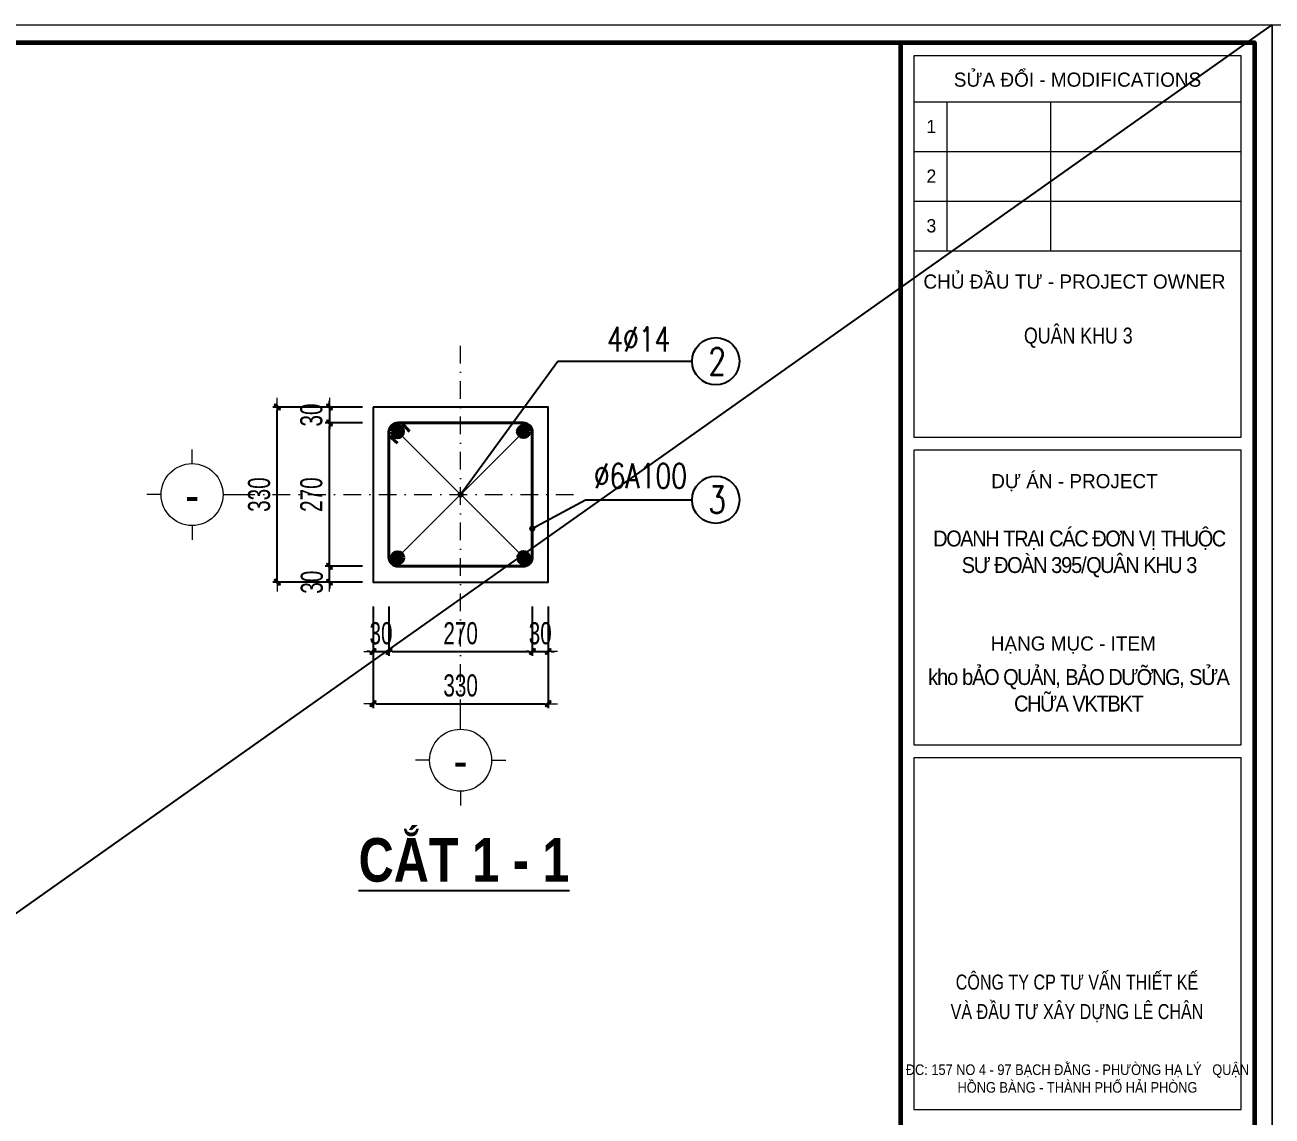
# Model space of a CAD drawing. Header units: millimetres. Extents: x -211129 to 461116, y -574633 to 115.
# Drawn here: x -64461 to -57409, y -537860 to -531691 of the extents above; entities that cross this region are included whole.
import ezdxf
from ezdxf.enums import TextEntityAlignment as Align

# ---------------------------------------------------------------- set-up
doc = ezdxf.new("R2010")
doc.units = ezdxf.units.MM
doc.header["$MEASUREMENT"] = 0
doc.header["$PDMODE"] = 32
doc.linetypes.add('DASHDOT', pattern=[1, 0.5, -0.25, 0, -0.25])
doc.layers.get('Defpoints').update_dxf_attribs({"color": 1})
for name, color, linetype, lineweight in [('08. Net Text', 3, 'Continuous', 13), ('Khungten_LCDI', 7, 'Continuous', 5), ('LC Dim', 8, 'Continuous', 18), ('LC ISO', 153, 'Continuous', 13), ('LC Net dam2', 6, 'Continuous', 40), ('LC Net dam3', 1, 'Continuous', 60), ('LC Net manh', 133, 'Continuous', 5), ('LC Net thay', 63, 'Continuous', 25), ('LC Net truc', 79, 'DASHDOT', 13), ('LC Text1', 3, 'Continuous', 20), ('LC Text2', 7, 'Continuous', 25)]:
    doc.layers.add(name, color=color, linetype=linetype, lineweight=lineweight)
doc.layers.add('KCS_Plotter', color=11, linetype='Continuous', plot=False)
doc.styles.add('HOATBIF', font='hoatbif.shx', dxfattribs={"width": 0.7})
doc.styles.add('Khungten', font='VHAVAN.TTF', dxfattribs={"width": 0.9, "height": 5000})
doc.styles.add('LC 1', font='VHAVANB.TTF')
doc.styles.add('LC 3', font='vnsimli.shx', dxfattribs={"width": 0.75})
doc.styles.add('LC3', font='VHARIALB.TTF', dxfattribs={"width": 0.8})
doc.styles.add('Text Khung Ten', font='VHAVAN.TTF')
doc.styles.add('Title', font='VHBLACK.TTF', dxfattribs={"width": 0.8})
doc.dimstyles.new('1-100(1-50)', dxfattribs={"dimscale": 50, "dimtxt": 2.5, "dimasz": 0.35, "dimexe": 0.5, "dimexo": 0, "dimgap": 0.8, "dimtad": 1, "dimdec": 0, "dimzin": 0, "dimdsep": 46, "dimtxsty": 'HOATBIF', "dimblk1": 'DOT', "dimblk2": 'DOT', "dimsah": 1, "dimcen": -1, "dimdle": 1, "dimclrd": 256, "dimclre": 256, "dimclrt": 4, "dimadec": 3, "dimazin": 2, "dimtfac": 0.333333, "dimtdec": 0, "dimtix": 1, "dimtmove": 2, "dimatfit": 3, "dimldrblk": 'DOT', "dimfxl": 1, "dimtvp": 0.833333, "dimtolj": 1, "dimtzin": 0, "dimarcsym": 0})

# ---------------------------------------------------------------- blocks, each defined once
blk = doc.blocks.new('lcdi fix')
at = {"layer": 'Defpoints', "lineweight": 0}
blk.add_lwpolyline([(-1200, -14850), (-1200, 14850), (40800, 14850), (40800, -14850)], close=True, dxfattribs=at)
at = {"layer": 'Khungten_LCDI', "color": 5, "lineweight": 60}
blk.add_line((36600, 14650), (36600, -14650), dxfattribs=at)
at = {"layer": 'Khungten_LCDI', "color": 5, "lineweight": 25}
blk.add_line((40600, -14650), (40600, 14650), dxfattribs=at)
at = {"layer": 'Khungten_LCDI', "color": 9, "lineweight": 15}
for p, q in [((36750, 13981.3), (40450, 13981.3)), ((37122.7, 13981.3), (37122.7, 12296.8)), ((38292.8, 13981.3), (38292.8, 12296.8)), ((36750, 13419.8), (40450, 13419.8)), ((36750, 12858.3), (40450, 12858.3)), ((36750, 12296.8), (40450, 12296.8))]:
    blk.add_line(p, q, dxfattribs=at)
at = {"layer": 'Khungten_LCDI', "color": 5, "lineweight": 60}
blk.add_lwpolyline([(0, -14650), (0, 14650), (40600, 14650), (40600, -14650)], close=True, dxfattribs=at)
at = {"layer": 'Khungten_LCDI', "color": 9, "lineweight": 15}
for points in [[(36750, 10190.4), (40450, 10190.4), (40450, 14500), (36750, 14500)], [(36750, 6711.5), (40450, 6711.5), (40450, 10040.4), (36750, 10040.4)], [(36750, 2587.2), (40450, 2587.2), (40450, 6561.5), (36750, 6561.5)]]:
    blk.add_lwpolyline(points, close=True, dxfattribs=at)
at = {"color": 7, "style": 'Khungten'}
for s, p in [('söa ®æi - modifications', (38600, 14151.5)), ('chñ ®Çu t\xad - project owner', (38565.6, 11868.2)), ('dù ¸n - project', (38565.6, 9611.8)), ('h¹ng môc - item', (38552.5, 7775.6))]:
    blk.add_text(s, height=160, dxfattribs=at).set_placement(p, align=Align.CENTER)
at = {"color": 7, "style": 'Title', "width": 0.8}
for s, p in [('c«ng ty cp t\xad vÊn thiÕt kÕ', (38594.2, 3941.9)), ('vµ ®Çu t\xad x©y dùng lª ch©n', (38594.2, 3608.6))]:
    blk.add_text(s, height=170, dxfattribs=at).set_placement(p, align=Align.CENTER)
at = {"color": 4, "char_height": 180, "attachment_point": 5, "style": 'Khungten'}
for s, insert, width in [('{\\f.VnArialH|b0|i0|c0|p34;\\W0.8;qu©n khu 3}', (38609, 11313), 2315.239), ('{\\f.VnArialH|b0|i0|c0|p34;\\W0.9;\\T0.9;doanh tr¹i c¸c ®¬n vÞ thuéc s\xad ®oµn 395/qu©n khu 3}', (38616.6, 8868.3), 3461.975), ('{\\f.VnArialH|b0|i0|c0|p34;\\T0.9;kho b\\fArial|b0|i0|c0|p34;ẢO QUẢN, BẢO DƯỠNG, SỬA CHỮA VKTBKT}', (38609, 7325.4), 3712.556)]:
    blk.add_mtext(s, dxfattribs=dict(at, insert=insert, width=width))
at = {"color": 7, "insert": (38600, 3096.5), "char_height": 120, "attachment_point": 2, "style": 'Khungten'}
blk.add_mtext_dynamic_manual_height_columns('®c: 157 no 4 - 97 b¹ch ®»ng - ph\xadêng h¹ lý   quËn hång bµng - thµnh phè h¶i phßng ', width=3886.569, gutter_width=25, heights=[0], dxfattribs=at)
at = {"color": 7, "style": 'Khungten', "width": 0.8}
for tag, p in [('REVISION', (39498.8, -10746.3)), ('NGAYHT', (39546.1, -11609.4))]:
    blk.add_attdef(tag, text='', height=200, dxfattribs=at).set_placement(p, align=Align.CENTER)
at = {"layer": '08. Net Text', "color": 7, "style": 'Text Khung Ten'}
blk.add_text('1', height=150, dxfattribs=at).set_placement((36891.7, 13626.8))
at = {"layer": '08. Net Text', "color": 7, "ltscale": 2, "style": 'Text Khung Ten'}
for s, p in [('2', (36891.7, 13065.3)), ('3', (36891.7, 12503.8))]:
    blk.add_text(s, height=150, dxfattribs=at).set_placement(p)
at = {"layer": 'LC Text1', "color": 3, "style": 'LC 1', "width": 1.834006}
for tag, p, p2 in [('TENBANVE1', (36912.7, -8885.8), (40339.1, -8885.8)), ('TENBANVE2', (36912.7, -9562.5), (40339.1, -9562.5))]:
    blk.add_attdef(tag, text='', height=250, dxfattribs=at).set_placement(p, p2, align=Align.FIT)
at = {"layer": 'LC Text1', "style": 'Title', "width": 0.7}
blk.add_attdef('SOBANVE', text='', height=250, dxfattribs=at).set_placement((39562, -13896.2), align=Align.CENTER)
blk = doc.blocks.new('theptron1')
at = {"layer": 'LC Net dam3'}
for p, q in [((-0.5, 0), (0.5, 0)), ((-0.35, 0.35), (0.35, -0.35)), ((0.35, 0.35), (-0.35, -0.35)), ((0, 0.5), (0, -0.5))]:
    blk.add_line(p, q, dxfattribs=at)
blk.add_circle((0, 0), 0.5, dxfattribs=at)
blk = doc.blocks.new('DOT')
at = {"layer": 'LC Dim'}
blk.add_line((-3, 0), (3, 0), dxfattribs=at)
at = {"layer": 'LC Dim', "color": 4}
blk.add_line((-1, -1), (1, 1), dxfattribs=at)
blk.add_lwpolyline([(0.5, 1), (-1, -0.5), (-0.5, -1), (1, 0.5)], close=True, dxfattribs=at)
blk = doc.blocks.new('*D753')
at = {"layer": 'Defpoints', "color": 0, "ltscale": 2, "transparency": 16777216}
for p in [(-62492.3, -534980.1), (-62402.3, -534980.1), (-62402.3, -535233.6)]:
    blk.add_point(p, dxfattribs=at)
at = {"layer": 'LC Dim', "lineweight": -2, "ltscale": 2, "transparency": 16777216}
for p, q in [((-62492.3, -534980.1), (-62492.3, -535258.6)), ((-62402.3, -534980.1), (-62402.3, -535258.6)), ((-62509.8, -535233.6), (-62527.3, -535233.6)), ((-62492.3, -535233.6), (-62402.3, -535233.6)), ((-62384.8, -535233.6), (-62367.3, -535233.6))]:
    blk.add_line(p, q, dxfattribs=at)
at = {"layer": 'LC Dim', "lineweight": -2, "ltscale": 2, "transparency": 16777216, "xscale": 17.5, "yscale": 17.5, "zscale": 17.5}
blk.add_blockref('DOT', (-62492.3, -535233.6), dxfattribs=at)
at = {"layer": 'LC Dim', "lineweight": -2, "ltscale": 2, "transparency": 16777216, "xscale": 17.5, "yscale": 17.5, "zscale": 17.5, "rotation": 180}
blk.add_blockref('DOT', (-62402.3, -535233.6), dxfattribs=at)
at = {"layer": 'LC Dim', "color": 4, "ltscale": 2, "transparency": 16777216, "insert": (-62447.3, -535131.1), "char_height": 125, "attachment_point": 5, "style": 'HOATBIF'}
blk.add_mtext('\\A1;30', dxfattribs=at)
blk = doc.blocks.new('_Dot')
at = {"color": 0, "linetype": 'ByBlock', "lineweight": -2}
blk.add_line((-0.5, 0), (-1, 0), dxfattribs=at)
at = {"color": 0, "linetype": 'ByBlock', "const_width": 0.5}
blk.add_lwpolyline([(-0.25, 0, 1), (0.25, 0, 1)], format="xyb", close=True, dxfattribs=at)
blk = doc.blocks.new('*D754')
at = {"layer": 'Defpoints', "color": 0, "ltscale": 2, "transparency": 16777216}
for p in [(-62402.3, -534980.1), (-61592.3, -534980.1), (-61592.3, -535233.6)]:
    blk.add_point(p, dxfattribs=at)
at = {"layer": 'LC Dim', "lineweight": -2, "ltscale": 2, "transparency": 16777216}
for p, q in [((-62402.3, -534980.1), (-62402.3, -535258.6)), ((-61592.3, -534980.1), (-61592.3, -535258.6)), ((-62384.8, -535233.6), (-61609.8, -535233.6))]:
    blk.add_line(p, q, dxfattribs=at)
at = {"layer": 'LC Dim', "lineweight": -2, "ltscale": 2, "transparency": 16777216, "xscale": 17.5, "yscale": 17.5, "zscale": 17.5, "rotation": 180}
blk.add_blockref('DOT', (-62402.3, -535233.6), dxfattribs=at)
at = {"layer": 'LC Dim', "lineweight": -2, "ltscale": 2, "transparency": 16777216, "xscale": 17.5, "yscale": 17.5, "zscale": 17.5}
blk.add_blockref('DOT', (-61592.3, -535233.6), dxfattribs=at)
at = {"layer": 'LC Dim', "color": 4, "ltscale": 2, "transparency": 16777216, "insert": (-61997.3, -535131.1), "char_height": 125, "attachment_point": 5, "style": 'HOATBIF'}
blk.add_mtext('\\A1;270', dxfattribs=at)
blk = doc.blocks.new('*D755')
at = {"layer": 'Defpoints', "color": 0, "ltscale": 2, "transparency": 16777216}
for p in [(-61592.3, -534980.1), (-61502.3, -534980.1), (-61502.3, -535233.6)]:
    blk.add_point(p, dxfattribs=at)
at = {"layer": 'LC Dim', "lineweight": -2, "ltscale": 2, "transparency": 16777216}
for p, q in [((-61592.3, -534980.1), (-61592.3, -535258.6)), ((-61502.3, -534980.1), (-61502.3, -535258.6)), ((-61609.8, -535233.6), (-61627.3, -535233.6)), ((-61592.3, -535233.6), (-61502.3, -535233.6)), ((-61484.8, -535233.6), (-61467.3, -535233.6))]:
    blk.add_line(p, q, dxfattribs=at)
at = {"layer": 'LC Dim', "lineweight": -2, "ltscale": 2, "transparency": 16777216, "xscale": 17.5, "yscale": 17.5, "zscale": 17.5}
blk.add_blockref('DOT', (-61592.3, -535233.6), dxfattribs=at)
at = {"layer": 'LC Dim', "lineweight": -2, "ltscale": 2, "transparency": 16777216, "xscale": 17.5, "yscale": 17.5, "zscale": 17.5, "rotation": 180}
blk.add_blockref('DOT', (-61502.3, -535233.6), dxfattribs=at)
at = {"layer": 'LC Dim', "color": 4, "ltscale": 2, "transparency": 16777216, "insert": (-61547.3, -535131.1), "char_height": 125, "attachment_point": 5, "style": 'HOATBIF'}
blk.add_mtext('\\A1;30', dxfattribs=at)
blk = doc.blocks.new('*D756')
at = {"layer": 'Defpoints', "color": 0, "ltscale": 2, "transparency": 16777216}
for p in [(-62492.3, -534980.1), (-61502.3, -534980.1), (-61502.3, -535528.8)]:
    blk.add_point(p, dxfattribs=at)
at = {"layer": 'LC Dim', "lineweight": -2, "ltscale": 2, "transparency": 16777216}
for p, q in [((-62492.3, -534980.1), (-62492.3, -535553.8)), ((-61502.3, -534980.1), (-61502.3, -535553.8)), ((-62474.8, -535528.8), (-61519.8, -535528.8))]:
    blk.add_line(p, q, dxfattribs=at)
at = {"layer": 'LC Dim', "lineweight": -2, "ltscale": 2, "transparency": 16777216, "xscale": 17.5, "yscale": 17.5, "zscale": 17.5, "rotation": 180}
blk.add_blockref('DOT', (-62492.3, -535528.8), dxfattribs=at)
at = {"layer": 'LC Dim', "lineweight": -2, "ltscale": 2, "transparency": 16777216, "xscale": 17.5, "yscale": 17.5, "zscale": 17.5}
blk.add_blockref('DOT', (-61502.3, -535528.8), dxfattribs=at)
at = {"layer": 'LC Dim', "color": 4, "ltscale": 2, "transparency": 16777216, "insert": (-61997.3, -535426.3), "char_height": 125, "attachment_point": 5, "style": 'HOATBIF'}
blk.add_mtext('\\A1;330', dxfattribs=at)
blk = doc.blocks.new('*D757')
at = {"layer": 'Defpoints', "color": 0, "ltscale": 2, "transparency": 16777216}
for p in [(-62738.5, -534751.6), (-62552.6, -534751.6), (-62552.6, -534841.6)]:
    blk.add_point(p, dxfattribs=at)
at = {"layer": 'LC Dim', "lineweight": -2, "ltscale": 2, "transparency": 16777216}
for p, q in [((-62552.6, -534751.6), (-62763.5, -534751.6)), ((-62738.5, -534734.1), (-62738.5, -534716.6)), ((-62738.5, -534841.6), (-62738.5, -534751.6)), ((-62552.6, -534841.6), (-62763.5, -534841.6)), ((-62738.5, -534859.1), (-62738.5, -534876.6))]:
    blk.add_line(p, q, dxfattribs=at)
at = {"layer": 'LC Dim', "lineweight": -2, "ltscale": 2, "transparency": 16777216, "xscale": 17.5, "yscale": 17.5, "zscale": 17.5}
for p, rotation in [((-62738.5, -534751.6), 270), ((-62738.5, -534841.6), 90)]:
    blk.add_blockref('DOT', p, dxfattribs=dict(at, rotation=rotation))
at = {"layer": 'LC Dim', "color": 4, "ltscale": 2, "transparency": 16777216, "insert": (-62838, -534841.6), "char_height": 125, "attachment_point": 5, "rotation": 90, "style": 'HOATBIF'}
blk.add_mtext('\\A1;30', dxfattribs=at)
blk = doc.blocks.new('*D758')
at = {"layer": 'Defpoints', "color": 0, "ltscale": 2, "transparency": 16777216}
for p in [(-62738.5, -533941.6), (-62552.6, -533941.6), (-62552.6, -534751.6)]:
    blk.add_point(p, dxfattribs=at)
at = {"layer": 'LC Dim', "lineweight": -2, "ltscale": 2, "transparency": 16777216}
for p, q in [((-62552.6, -533941.6), (-62763.5, -533941.6)), ((-62738.5, -534734.1), (-62738.5, -533959.1)), ((-62552.6, -534751.6), (-62763.5, -534751.6))]:
    blk.add_line(p, q, dxfattribs=at)
at = {"layer": 'LC Dim', "lineweight": -2, "ltscale": 2, "transparency": 16777216, "xscale": 17.5, "yscale": 17.5, "zscale": 17.5}
for p, rotation in [((-62738.5, -533941.6), 90), ((-62738.5, -534751.6), 270)]:
    blk.add_blockref('DOT', p, dxfattribs=dict(at, rotation=rotation))
at = {"layer": 'LC Dim', "color": 4, "ltscale": 2, "transparency": 16777216, "insert": (-62841, -534346.6), "char_height": 125, "attachment_point": 5, "rotation": 90, "style": 'HOATBIF'}
blk.add_mtext('\\A1;270', dxfattribs=at)
blk = doc.blocks.new('*D759')
at = {"layer": 'Defpoints', "color": 0, "ltscale": 2, "transparency": 16777216}
for p in [(-63033.7, -533851.6), (-62552.6, -533851.6), (-62552.6, -534841.6)]:
    blk.add_point(p, dxfattribs=at)
at = {"layer": 'LC Dim', "lineweight": -2, "ltscale": 2, "transparency": 16777216}
for p, q in [((-62552.6, -533851.6), (-63058.7, -533851.6)), ((-63033.7, -534824.1), (-63033.7, -533869.1)), ((-62552.6, -534841.6), (-63058.7, -534841.6))]:
    blk.add_line(p, q, dxfattribs=at)
at = {"layer": 'LC Dim', "lineweight": -2, "ltscale": 2, "transparency": 16777216, "xscale": 17.5, "yscale": 17.5, "zscale": 17.5}
for p, rotation in [((-63033.7, -533851.6), 90), ((-63033.7, -534841.6), 270)]:
    blk.add_blockref('DOT', p, dxfattribs=dict(at, rotation=rotation))
at = {"layer": 'LC Dim', "color": 4, "ltscale": 2, "transparency": 16777216, "insert": (-63136.2, -534346.6), "char_height": 125, "attachment_point": 5, "rotation": 90, "style": 'HOATBIF'}
blk.add_mtext('\\A1;330', dxfattribs=at)
blk = doc.blocks.new('TTRUC')
at = {"layer": 'LC ISO'}
for p, q in [((0, 6.95), (0, 10.13)), ((-6.95, 0), (-10.13, 0)), ((6.95, 0), (10.13, 0)), ((0, -6.95), (0, -10.13))]:
    blk.add_line(p, q, dxfattribs=at)
at = {"layer": 'LC Net manh'}
blk.add_circle((0, 0), 6.95, dxfattribs=at)
blk = doc.blocks.new('TIEUDE1')
at = {"layer": 'LC Text2', "color": 7, "style": 'LC 1'}
blk.add_attdef('TIªU§Ò', text='', height=5, dxfattribs=at).set_placement((0, 0), align=Align.BOTTOM_CENTER)
blk.add_attdef('TL', text='', height=3, dxfattribs=at).set_placement((0, -2), align=Align.TOP_CENTER)
blk = doc.blocks.new('*D810')
at = {"layer": 'Defpoints', "color": 0, "ltscale": 2, "transparency": 16777216}
for p in [(-62552.6, -533851.6), (-62738.5, -533941.6), (-62552.6, -533941.6)]:
    blk.add_point(p, dxfattribs=at)
at = {"layer": 'LC Dim', "lineweight": -2, "ltscale": 2, "transparency": 16777216}
for p, q in [((-62738.5, -533834.1), (-62738.5, -533816.6)), ((-62552.6, -533851.6), (-62763.5, -533851.6)), ((-62738.5, -533851.6), (-62738.5, -533941.6)), ((-62552.6, -533941.6), (-62763.5, -533941.6)), ((-62738.5, -533959.1), (-62738.5, -533976.6))]:
    blk.add_line(p, q, dxfattribs=at)
at = {"layer": 'LC Dim', "lineweight": -2, "ltscale": 2, "transparency": 16777216, "xscale": 17.5, "yscale": 17.5, "zscale": 17.5}
for p, rotation in [((-62738.5, -533851.6), 270), ((-62738.5, -533941.6), 90)]:
    blk.add_blockref('DOT', p, dxfattribs=dict(at, rotation=rotation))
at = {"layer": 'LC Dim', "color": 4, "ltscale": 2, "transparency": 16777216, "insert": (-62841, -533896.6), "char_height": 125, "attachment_point": 5, "rotation": 90, "style": 'HOATBIF'}
blk.add_mtext('\\A1;30', dxfattribs=at)

msp = doc.modelspace()

# ---------------------------------------------------------------- linework, layer by layer
at = {"layer": 'KCS_Plotter', "ltscale": 250}
msp.add_line((-78409.4, -546541.2), (-57409.4, -531691.2), dxfattribs=at)
at = {"layer": 'LC Dim', "ltscale": 2}
for p, q in [((-62353.5, -533989.7), (-61640.4, -534702.7)), ((-61640.4, -533989.7), (-62353.5, -534702.7))]:
    msp.add_line(p, q, dxfattribs=at)
at = {"layer": 'LC Net dam2'}
for p, q in [((-62329.6, -533941.6), (-62286.6, -533989.9)), ((-62402.3, -534012.8), (-62353.3, -534056.6))]:
    msp.add_line(p, q, dxfattribs=at)
msp.add_lwpolyline([(-62402.3, -533992.6), (-62402.3, -534700.6, 0.414214), (-62351.3, -534751.6), (-61643.4, -534751.6, 0.414214), (-61592.3, -534700.6), (-61592.3, -533992.6, 0.414214), (-61643.4, -533941.6), (-62351.3, -533941.6, 0.414214)], format="xyb", close=True, dxfattribs=at)
at = {"layer": 'LC Net thay', "linetype": 'Continuous', "ltscale": 1000}
msp.add_lwpolyline([(-62492.3, -533851.6), (-62492.3, -534841.6), (-61502.3, -534841.6), (-61502.3, -533851.6)], close=True, dxfattribs=at)
at = {"layer": 'LC Net truc', "ltscale": 200}
for p, q in [((-61997.3, -535605.5), (-61997.3, -533502.4)), ((-63260.4, -534346.6), (-61300.1, -534346.6))]:
    msp.add_line(p, q, dxfattribs=at)
at = {"layer": 'LC Text2', "ltscale": 100}
for centre in [(-60554.6, -533592.6), (-60554.6, -534375.9)]:
    msp.add_circle(centre, 133.8, dxfattribs=at)

# ---------------------------------------------------------------- block references
at = {"layer": 'LC Dim', "yscale": 60.00000000069849}
for p, xscale, zscale in [((-62353.5, -533989.7), -60.00000000069849, 60.00000000064909), ((-61641.2, -533989.7), 60.00000000069849, 60.00000000069849)]:
    msp.add_blockref('theptron1', p, dxfattribs=dict(at, xscale=xscale, zscale=zscale))
for p, xscale, zscale, rotation in [((-62353.5, -534703.5), 60.00000000069849, 60.00000000069849, 180.0000000004822), ((-61641.2, -534703.5), -60.00000000069849, 60.00000000064909, 180)]:
    msp.add_blockref('theptron1', p, dxfattribs=dict(at, xscale=xscale, zscale=zscale, rotation=rotation))
at = {"layer": 'LC ISO', "xscale": 25.19610424696835, "yscale": 25.19610424696835, "zscale": 25.19610424696835}
for p in [(-63515.7, -534346.6), (-61997.3, -535848.2)]:
    msp.add_blockref('TTRUC', p, dxfattribs=at)
at = {"layer": 'LC Net thay', "xscale": 0.5000000000000013, "yscale": 0.5000000000000013, "zscale": 0.5000000000000013}
msp.add_blockref('lcdi fix', (-77809.4, -539116.2), dxfattribs=at)
at = {"layer": 'LC Net thay'}
msp.add_blockref('lcdi fix', (-56209.4, -546541.2), dxfattribs=at)
at = {"layer": 'LC Text2'}
ref = msp.add_blockref('TIEUDE1', (-61972, -536608.8), dxfattribs=dict(at, xscale=-50.00000000009664, yscale=50.00000000009664, zscale=50.00000000009664))
ref.add_attrib('TIªU§Ò', '%%Uc¾t 1 - 1', dxfattribs={"color": 7, "height": 246.221, "style": 'LC3', "width": 0.8}).set_placement((-61977.9, -536608.8), align=Align.BOTTOM_CENTER)

# ---------------------------------------------------------------- texts
at = {"layer": 'LC Text1', "ltscale": 0.2, "style": 'LC 1', "width": 0.9}
for p in [(-63515.7, -534507.1), (-61997.3, -536008.7)]:
    msp.add_text('-', height=197.3, dxfattribs=at).set_placement(p, align=Align.BOTTOM_CENTER)
at = {"layer": 'LC Text2', "linetype": 'ByBlock', "style": 'LC 3', "width": 0.75}
for s, p in [('4%%C14', (-61168.9, -533537.1)), ('%%C6A100', (-61243.7, -534310.4))]:
    msp.add_text(s, height=138.89, dxfattribs=at).set_placement(p)
at = {"layer": 'LC Text2', "ltscale": 100, "style": 'LC 3', "width": 0.75}
for s, p in [('2', (-60547, -533592.6)), ('3', (-60547, -534375.9))]:
    msp.add_text(s, height=152.8, dxfattribs=at).set_placement(p, align=Align.MIDDLE_CENTER)

# ---------------------------------------------------------------- dimensions: what is measured, and where the dimension line sits
at = {"layer": 'LC Dim', "ltscale": 2}
for base, p1, p2, picture, middle in [((-63033.7, -533851.6), (-62552.6, -534841.6), (-62552.6, -533851.6), '*D759', (-63136.2, -534346.6)), ((-62738.5, -533941.6), (-62552.6, -533851.6), (-62552.6, -533941.6), '*D810', (-62841, -533896.6)), ((-62738.5, -533941.6), (-62552.6, -534751.6), (-62552.6, -533941.6), '*D758', (-62841, -534346.6))]:
    dim = msp.add_linear_dim(base=base, p1=p1, p2=p2, angle=90, dimstyle='1-100(1-50)', override={"dimlfac": 0.333333}, dxfattribs=at)
    dim.commit()
    dim.dimension.update_dxf_attribs({"geometry": picture, "text_midpoint": middle})
dim = msp.add_linear_dim(base=(-62738.5, -534751.6), p1=(-62552.6, -534841.6), p2=(-62552.6, -534751.6), angle=90, dimstyle='1-100(1-50)', override={"dimlfac": 0.333333}, dxfattribs=at)
dim.commit()
dim.dimension.update_dxf_attribs({"geometry": '*D757', "text_midpoint": (-62838, -534841.6), "dimtype": 160})
for base, p1, p2, picture, middle in [((-62402.3, -535233.6), (-62492.3, -534980.1), (-62402.3, -534980.1), '*D753', (-62447.3, -535131.1)), ((-61502.3, -535528.8), (-62492.3, -534980.1), (-61502.3, -534980.1), '*D756', (-61997.3, -535426.3)), ((-61592.3, -535233.6), (-62402.3, -534980.1), (-61592.3, -534980.1), '*D754', (-61997.3, -535131.1)), ((-61502.3, -535233.6), (-61592.3, -534980.1), (-61502.3, -534980.1), '*D755', (-61547.3, -535131.1))]:
    dim = msp.add_linear_dim(base=base, p1=p1, p2=p2, dimstyle='1-100(1-50)', override={"dimlfac": 0.333333}, dxfattribs=at)
    dim.commit()
    dim.dimension.update_dxf_attribs({"geometry": picture, "text_midpoint": middle})

# ---------------------------------------------------------------- leaders
for points in [[(-61997.3, -534345.8), (-61447.8, -533592.6), (-60688.3, -533592.6)], [(-61592.3, -534538.8), (-61292.1, -534375.9), (-60688.3, -534375.9)]]:
    msp.add_leader(points, dimstyle='1-100(1-50)', override={"dimasz": 0.7}, dxfattribs=at)

doc.saveas('drawing.dxf')
